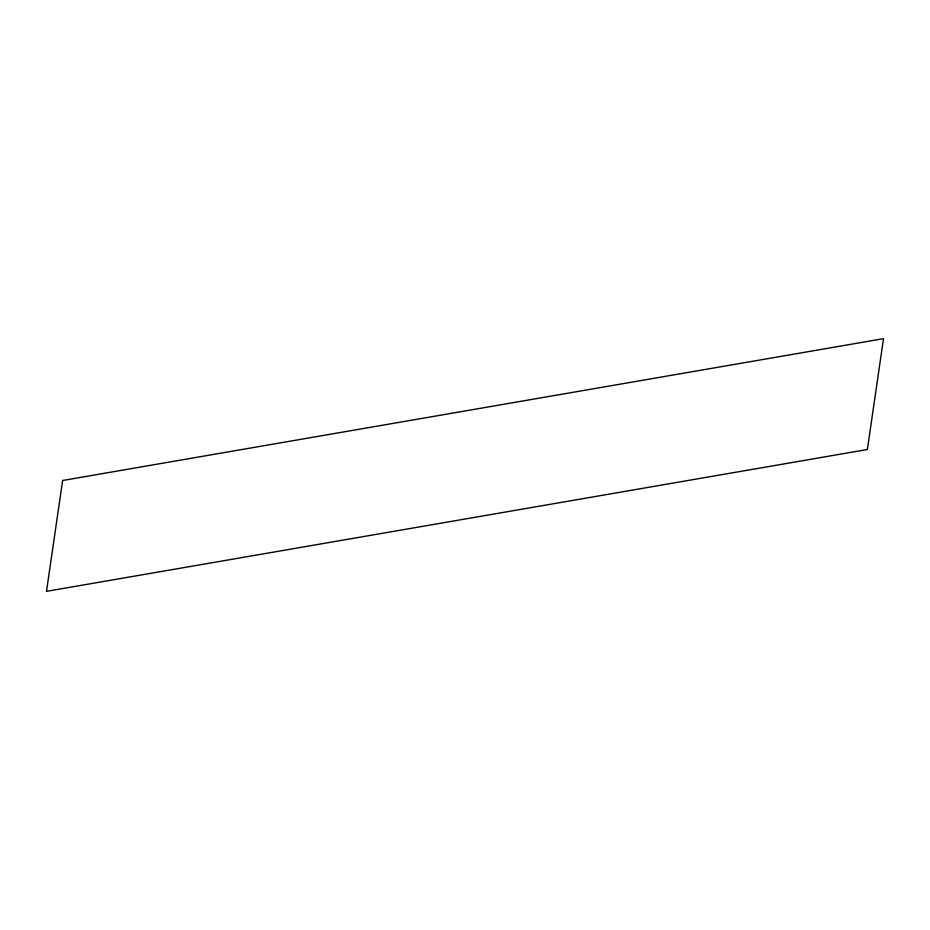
<?xml version="1.0" encoding="UTF-8"?>
<svg xmlns="http://www.w3.org/2000/svg" width="930" height="930" viewBox="0 0 930 930"><rect width="100%" height="100%" fill="white"/><g stroke="black" fill="none" stroke-linecap="round" stroke-linejoin="round"><path stroke-width="1.4" d="M62.624 480.496L46.5 591.341L867.376 449.504L883.5 338.66L62.624 480.496"/></g></svg>
